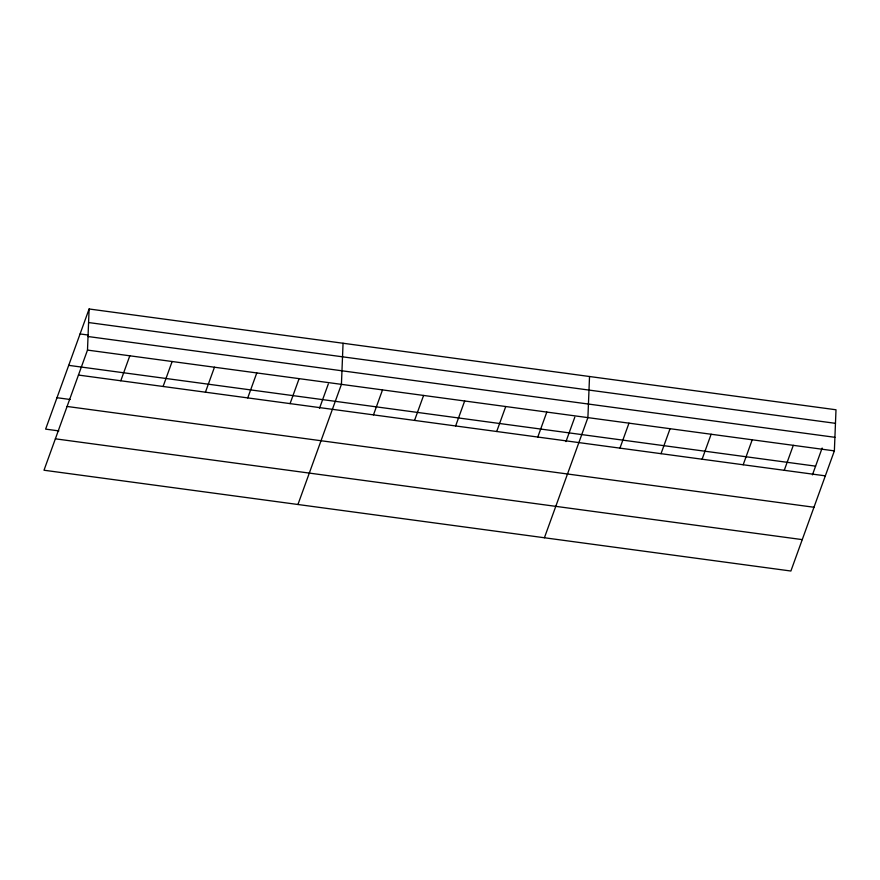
<?xml version="1.0" encoding="UTF-8"?>
<svg xmlns="http://www.w3.org/2000/svg" width="880" height="880" viewBox="0 0 880 880"><rect width="100%" height="100%" fill="white"/><g stroke="black" fill="none" stroke-linecap="round" stroke-linejoin="round"><path stroke-width="1.32" d="M87.494 350.086L89.111 308.979L836 409.772L834.372 450.879L790.889 571.021L44 470.228L87.494 350.086L834.372 450.879M343.057 343.244L341.429 384.351L297.946 504.493M589.523 376.508L587.906 417.615L544.412 537.757M89.111 308.979L45.628 429.121L58.85 430.903M120.78 380.765L129.811 355.795M163.097 386.474L172.139 361.504M205.425 392.194L214.467 367.213M247.742 397.903L256.784 372.933M290.07 403.612L299.112 378.642M319.495 408.342L328.328 383.922M373.472 414.865L382.514 389.895M414.546 420.409L423.588 395.439M455.631 425.953L464.673 400.983M496.705 431.497L505.747 406.527M537.79 437.041L546.821 412.071M565.961 441.606L574.805 417.186M619.949 448.129L628.98 423.159M661.023 453.673L670.065 428.703M702.097 459.217L711.139 434.247M743.182 464.761L752.224 439.791M784.256 470.305L793.298 445.335M812.438 474.859L822.151 448.03M88.583 322.542L835.461 423.335M80.08 333.949L88.011 335.016M88.022 336.523L834.911 437.316M68.706 365.354L815.595 466.147M78.452 375.056L825.341 475.849M56.991 397.716L70.224 399.498M67.078 406.461L813.967 507.254M55.374 438.823L802.252 539.616"/></g></svg>
